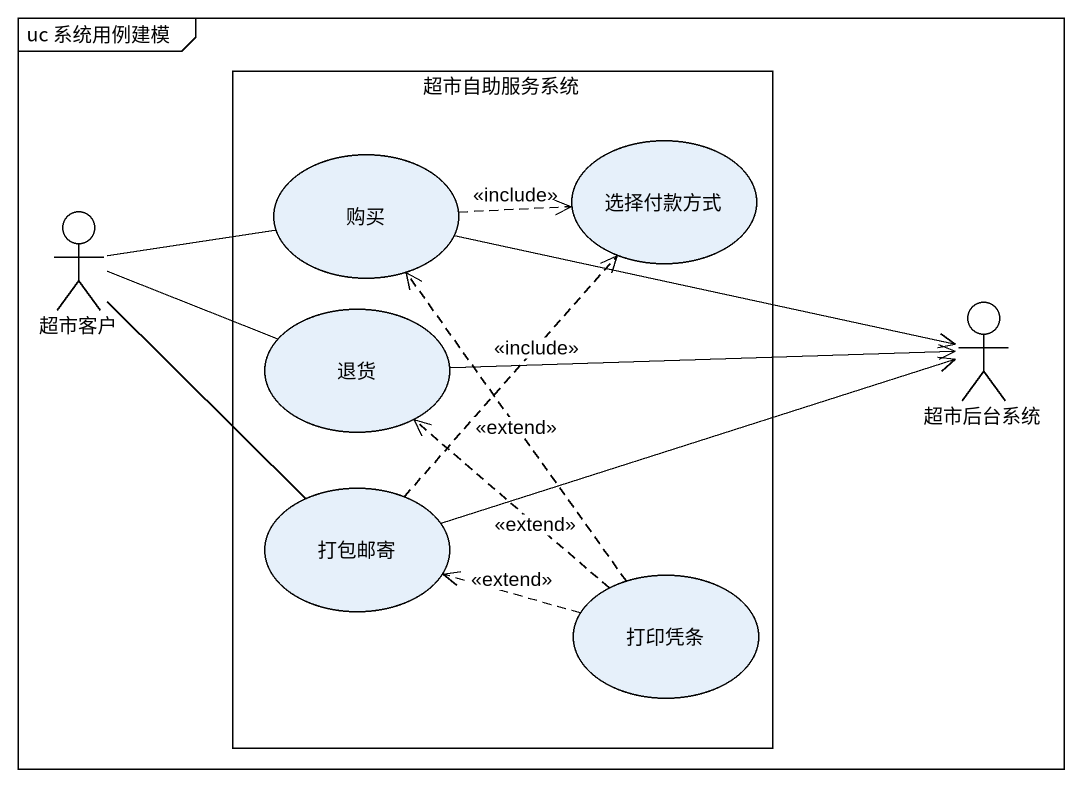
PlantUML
@startuml
mainframe uc 系统用例建模
rectangle 超市自助服务系统 {
  usecase 购买
  usecase 选择付款方式
  usecase 退货
  usecase 打包邮寄
  usecase 打印凭条
}
actor 超市客户
actor 超市后台系统
购买 .right.> 选择付款方式 : <<include>>
超市客户 -right- 购买
超市客户 -right- 退货
超市客户 -- 打包邮寄
超市后台系统 <-left- 购买
超市后台系统 <-left- 退货
超市后台系统 <-left- 打包邮寄
打包邮寄 .up.> 选择付款方式 : <<include>>
打印凭条 .up.> 购买 : <<extend>>
打印凭条 .up.> 退货 : <<extend>>
打印凭条 .left.> 打包邮寄 : <<extend>>
@enduml
